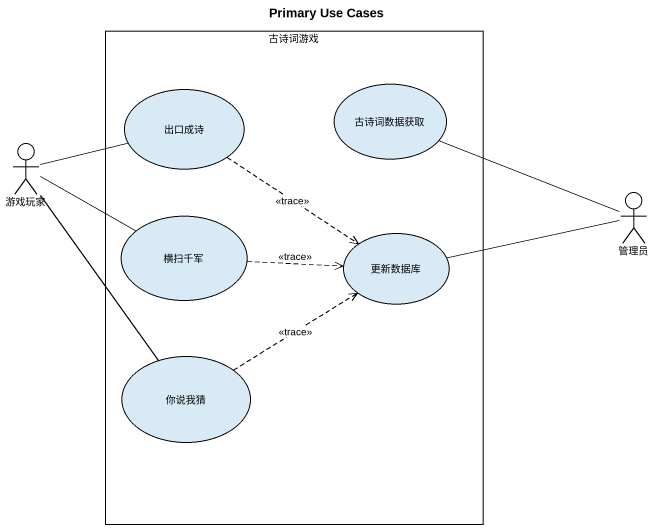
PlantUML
@startuml
title Primary Use Cases
rectangle 古诗词游戏 {
  usecase 出口成诗
  usecase 古诗词数据获取
  usecase 横扫千军
  usecase 更新数据库
  usecase 你说我猜
}
actor 游戏玩家
actor 管理员
出口成诗 ..> 更新数据库 : <<trace>>
游戏玩家 -right- 出口成诗
游戏玩家 -right- 横扫千军
游戏玩家 -- 你说我猜
管理员 -left- 古诗词数据获取
管理员 -left- 更新数据库
横扫千军 .right.> 更新数据库 : <<trace>>
你说我猜 .up.> 更新数据库 : <<trace>>
@enduml
